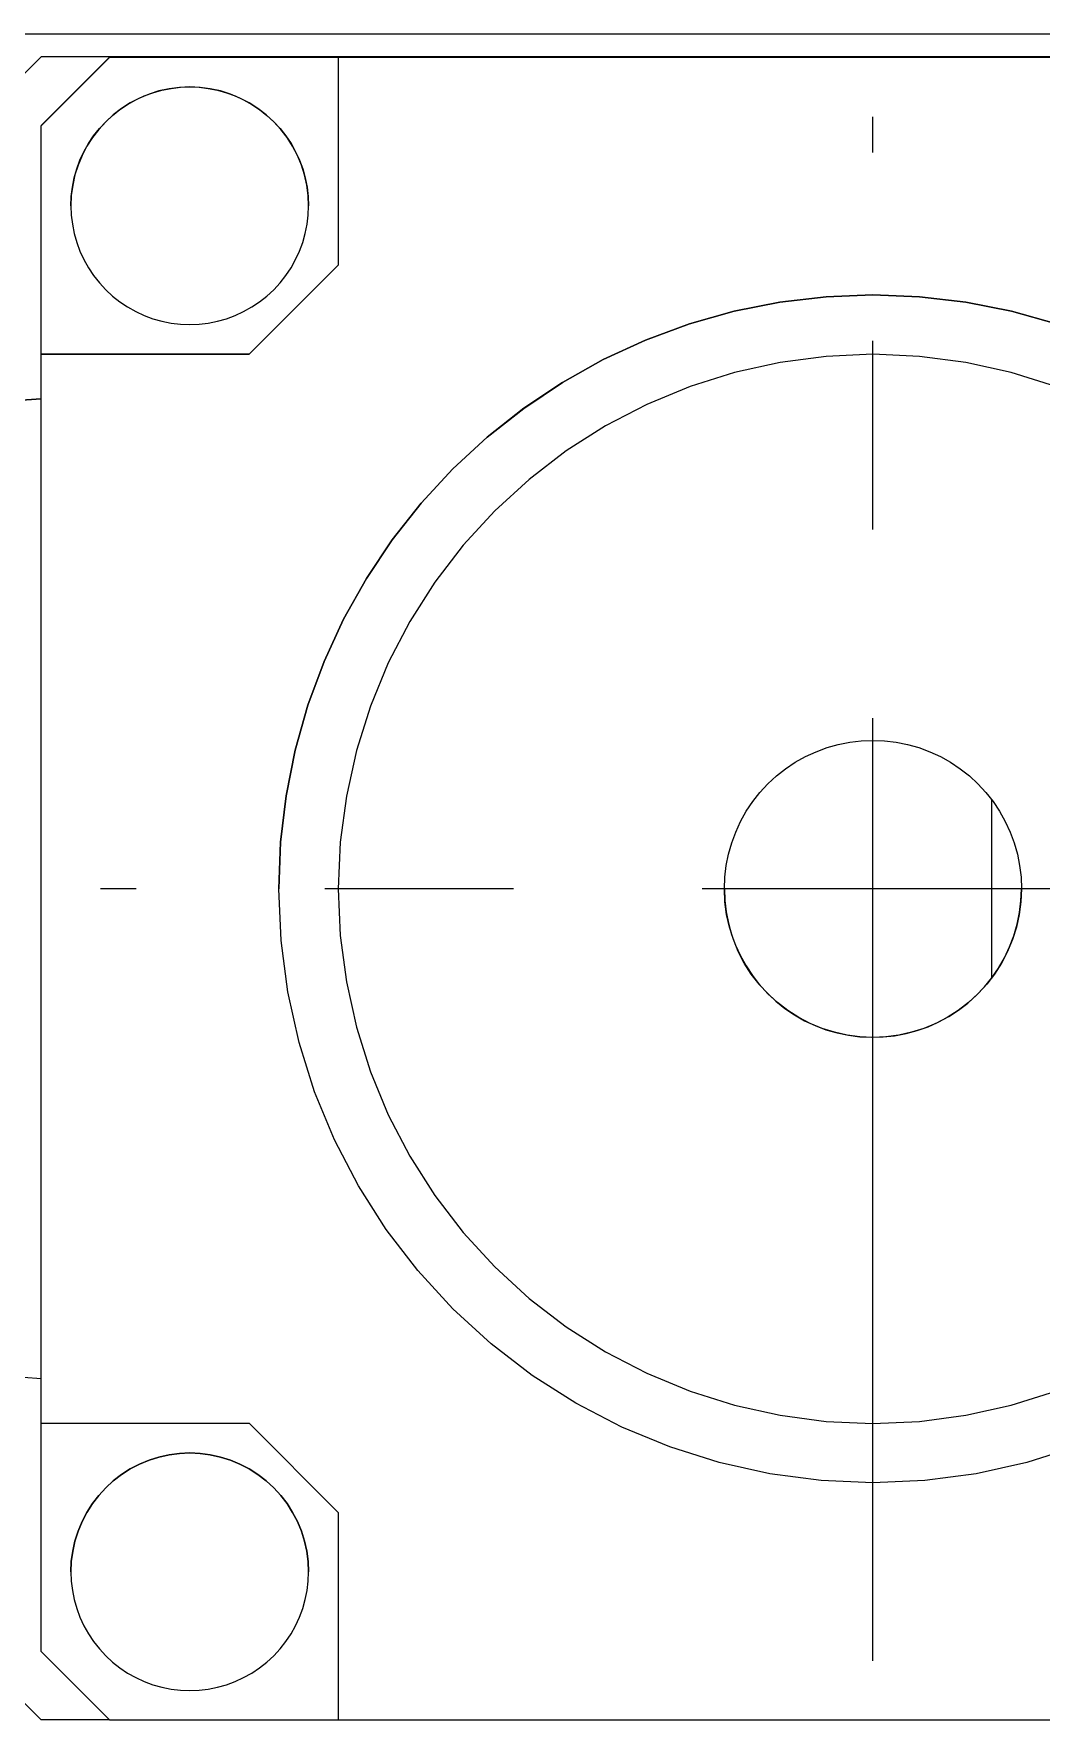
# Model space of a CAD drawing. Extents: x 0 to 701, y -8 to 617.
# Drawn here: x 299.77 to 316.73, y 281.85 to 310.24 of the extents above; entities that cross this region are included whole.
import ezdxf

# ---------------------------------------------------------------- set-up
doc = ezdxf.new("R2010")
doc.units = 0
doc.header["$LTSCALE"] = 0.5
doc.linetypes.add('CENTER', pattern=[50.8, 31.75, -6.35, 6.35, -6.35])
doc.layers.add('MSM_CENTER', color=1, linetype='CENTER')
doc.layers.add('MSM_CONTINUOUS', color=7, linetype='CONTINUOUS')

msp = doc.modelspace()

# ---------------------------------------------------------------- linework, layer by layer
at = {"layer": 'MSM_CENTER'}
for p, q in [((313.893841, 282.84726), (313.893841, 308.847259)), ((326.893841, 295.84726), (300.893841, 295.84726))]:
    msp.add_line(p, q, dxfattribs=at)
at = {"layer": 'MSM_CONTINUOUS'}
for p, q in [((294.893841, 310.244521), (332.893841, 310.244521)), ((298.893841, 308.856287), (299.893841, 309.856287)), ((299.893841, 309.855877), (298.893841, 308.855877)), ((299.893841, 309.856287), (299.893841, 309.855877)), ((304.993841, 309.856287), (299.893841, 309.856287)), ((299.893841, 308.701109), (301.048609, 309.855877)), ((301.048609, 309.855877), (299.893841, 309.855877)), ((301.048609, 309.854919), (299.893841, 308.700152)), ((301.048609, 309.849858), (299.893841, 308.695091)), ((299.893841, 308.694339), (301.048609, 309.849106)), ((301.048609, 309.855877), (301.048609, 309.854926)), ((301.048609, 309.855877), (326.739074, 309.855876)), ((301.048609, 309.854919), (301.048609, 309.849865)), ((326.739074, 309.854919), (301.048609, 309.854919)), ((301.048609, 309.849858), (301.048609, 309.849106)), ((326.739074, 309.849858), (301.048609, 309.849858)), ((301.048609, 309.849106), (304.893841, 309.849106)), ((304.893841, 309.849106), (304.893841, 306.348833)), ((304.893841, 309.848832), (322.893841, 309.848832)), ((304.993841, 309.858749), (305.493841, 309.858817)), ((304.993841, 309.858749), (304.993841, 309.856287)), ((305.493841, 309.858817), (322.293841, 309.858817)), ((301.628474, 309.196865), (301.775807, 309.251219)), ((301.876203, 309.280753), (301.709801, 309.228286)), ((301.775807, 309.251219), (301.926951, 309.293846)), ((302.046545, 309.318516), (301.876203, 309.280753)), ((301.926951, 309.293846), (302.080972, 309.324483)), ((302.21953, 309.34129), (302.046545, 309.318516)), ((302.080972, 309.324483), (302.236923, 309.342941)), ((302.393841, 309.348901), (302.21953, 309.34129)), ((302.236923, 309.342941), (302.393841, 309.349106)), ((302.393841, 309.349106), (302.550759, 309.342941)), ((302.568153, 309.34129), (302.393841, 309.348901)), ((302.550759, 309.342941), (302.70671, 309.324483)), ((302.741138, 309.318516), (302.568153, 309.34129)), ((302.70671, 309.324483), (302.860732, 309.293846)), ((302.911479, 309.280753), (302.741138, 309.318516)), ((302.860732, 309.293846), (303.011875, 309.251219)), ((303.077882, 309.228286), (302.911479, 309.280753)), ((303.011875, 309.251219), (303.159208, 309.196865)), ((301.094945, 308.869918), (301.218271, 308.96714)), ((301.246688, 308.987205), (301.108266, 308.88099)), ((301.218271, 308.96714), (301.348844, 309.054386)), ((301.393841, 309.080952), (301.246688, 308.987205)), ((301.348844, 309.054386), (301.48586, 309.131119)), ((301.548605, 309.161516), (301.393841, 309.080952)), ((301.48586, 309.131119), (301.628474, 309.196865)), ((301.709801, 309.228286), (301.548605, 309.161516)), ((303.239078, 309.161516), (303.077882, 309.228286)), ((303.159208, 309.196865), (303.301822, 309.131119)), ((303.393841, 309.080952), (303.239078, 309.161516)), ((303.301822, 309.131119), (303.438838, 309.054386)), ((303.540994, 308.987205), (303.393841, 309.080952)), ((303.438838, 309.054386), (303.569412, 308.96714)), ((303.679417, 308.88099), (303.540994, 308.987205)), ((303.569412, 308.96714), (303.692737, 308.869918)), ((299.893841, 308.701109), (299.893841, 308.700159)), ((299.893841, 283.003874), (299.893841, 308.695091)), ((300.979628, 308.763114), (300.861752, 308.634476)), ((300.873029, 308.648002), (300.979628, 308.76332)), ((301.108266, 308.88099), (300.979628, 308.763114)), ((300.979628, 308.76332), (301.094945, 308.869918)), ((303.808055, 308.763114), (303.679417, 308.88099)), ((303.692737, 308.869918), (303.808055, 308.76332)), ((303.808055, 308.76332), (303.914653, 308.648002)), ((303.92593, 308.634476), (303.808055, 308.763114)), ((300.611828, 308.257087), (300.688561, 308.394103)), ((300.755537, 308.496054), (300.66179, 308.348901)), ((300.688561, 308.394103), (300.775807, 308.524677)), ((300.861752, 308.634476), (300.755537, 308.496054)), ((300.775807, 308.524677), (300.873029, 308.648002)), ((303.914653, 308.648002), (304.011875, 308.524677)), ((304.032145, 308.496054), (303.92593, 308.634476)), ((304.011875, 308.524677), (304.099122, 308.394103)), ((304.125892, 308.348901), (304.032145, 308.496054)), ((304.099122, 308.394103), (304.175854, 308.257087)), ((300.491728, 307.96714), (300.546082, 308.114473)), ((300.581226, 308.194137), (300.514456, 308.032941)), ((300.546082, 308.114473), (300.611828, 308.257087)), ((300.66179, 308.348901), (300.581226, 308.194137)), ((304.206457, 308.194137), (304.125892, 308.348901)), ((304.175854, 308.257087), (304.2416, 308.114473)), ((304.273227, 308.032941), (304.206457, 308.194137)), ((304.2416, 308.114473), (304.295954, 307.96714)), ((300.418465, 307.661975), (300.449101, 307.815997)), ((300.46199, 307.866539), (300.424226, 307.696197)), ((300.449101, 307.815997), (300.491728, 307.96714)), ((300.514456, 308.032941), (300.46199, 307.866539)), ((304.325693, 307.866539), (304.273227, 308.032941)), ((304.295954, 307.96714), (304.338581, 307.815997)), ((304.363457, 307.696197), (304.325693, 307.866539)), ((304.338581, 307.815997), (304.369218, 307.661975)), ((300.400007, 307.506024), (300.418465, 307.661975)), ((300.424226, 307.696197), (300.401452, 307.523212)), ((304.386231, 307.523212), (304.363457, 307.696197)), ((304.369218, 307.661975), (304.387676, 307.506024)), ((300.401452, 307.523212), (300.393841, 307.348901)), ((300.393841, 307.349106), (300.400007, 307.506024)), ((300.393841, 307.348901), (300.393841, 307.349106)), ((300.393841, 307.348901), (300.400007, 307.191983)), ((304.393841, 307.348901), (304.386231, 307.523212)), ((304.387676, 307.506024), (304.393841, 307.349106)), ((304.387676, 307.191983), (304.393841, 307.348901)), ((304.393841, 307.349106), (304.393841, 307.348901)), ((300.400007, 307.191983), (300.418465, 307.036032)), ((300.418465, 307.036032), (300.449101, 306.88201)), ((304.338581, 306.88201), (304.369218, 307.036032)), ((304.369218, 307.036032), (304.387676, 307.191983)), ((300.449101, 306.88201), (300.491728, 306.730867)), ((300.491728, 306.730867), (300.546082, 306.583534)), ((304.2416, 306.583534), (304.295954, 306.730867)), ((304.295954, 306.730867), (304.338581, 306.88201)), ((300.546082, 306.583534), (300.611828, 306.44092)), ((300.611828, 306.44092), (300.688561, 306.303904)), ((304.099122, 306.303904), (304.175854, 306.44092)), ((304.175854, 306.44092), (304.2416, 306.583534)), ((300.688561, 306.303904), (300.775807, 306.17333)), ((300.775807, 306.17333), (300.873029, 306.050005)), ((303.393841, 304.849106), (304.893841, 306.349106)), ((304.893841, 306.348833), (303.393841, 304.848833)), ((303.914653, 306.050005), (304.011875, 306.17333)), ((304.011875, 306.17333), (304.099122, 306.303904)), ((300.873029, 306.050005), (300.979628, 305.934687)), ((300.979628, 305.934687), (301.094945, 305.828089)), ((301.094945, 305.828089), (301.218271, 305.730867)), ((303.569412, 305.730867), (303.692737, 305.828089)), ((303.692737, 305.828089), (303.808055, 305.934687)), ((303.808055, 305.934687), (303.914653, 306.050005)), ((313.893841, 305.847943), (313.10925, 305.817117)), ((313.10925, 305.816433), (313.893841, 305.847259)), ((314.678432, 305.817117), (313.893841, 305.847943)), ((313.893841, 305.847259), (314.678432, 305.816433)), ((301.218271, 305.730867), (301.348844, 305.643621)), ((301.348844, 305.643621), (301.48586, 305.566888)), ((301.48586, 305.566888), (301.628474, 305.501142)), ((303.159208, 305.501142), (303.301822, 305.566888)), ((303.301822, 305.566888), (303.438838, 305.643621)), ((303.438838, 305.643621), (303.569412, 305.730867)), ((311.559388, 305.571643), (310.803671, 305.358509)), ((310.803671, 305.357825), (311.559388, 305.570959)), ((312.329497, 305.724827), (311.559388, 305.571643)), ((311.559388, 305.570959), (312.329497, 305.724143)), ((313.10925, 305.817117), (312.329497, 305.724827)), ((312.329497, 305.724143), (313.10925, 305.816433)), ((315.458186, 305.724827), (314.678432, 305.817117)), ((314.678432, 305.816433), (315.458186, 305.724143)), ((316.228295, 305.571643), (315.458186, 305.724827)), ((315.458186, 305.724143), (316.228295, 305.570959)), ((316.984011, 305.358509), (316.228295, 305.571643)), ((316.228295, 305.570959), (316.984011, 305.357825)), ((301.628474, 305.501142), (301.775807, 305.446788)), ((301.775807, 305.446788), (301.926951, 305.404161)), ((301.926951, 305.404161), (302.080972, 305.373524)), ((302.080972, 305.373524), (302.236923, 305.355066)), ((302.236923, 305.355066), (302.393841, 305.348901)), ((302.393841, 305.348901), (302.550759, 305.355066)), ((302.550759, 305.355066), (302.70671, 305.373524)), ((302.70671, 305.373524), (302.860732, 305.404161)), ((302.860732, 305.404161), (303.011875, 305.446788)), ((303.011875, 305.446788), (303.159208, 305.501142)), ((310.803671, 305.358509), (310.067007, 305.086739)), ((310.067007, 305.086055), (310.803671, 305.357825)), ((310.067007, 305.086739), (309.353936, 304.758009)), ((309.353936, 304.757325), (310.067007, 305.086055)), ((299.893841, 304.849106), (303.393841, 304.849106)), ((303.393841, 304.848833), (299.893841, 304.848833)), ((303.393841, 304.848833), (303.393841, 304.849106)), ((309.353936, 304.758009), (308.668856, 304.374345)), ((308.668856, 304.373661), (309.353936, 304.757325)), ((312.331008, 304.710393), (311.56447, 304.540455)), ((313.10944, 304.812875), (312.331008, 304.710393)), ((313.893841, 304.847123), (313.10944, 304.812875)), ((314.678243, 304.812875), (313.893841, 304.847123)), ((315.456675, 304.710392), (314.678243, 304.812875)), ((316.223213, 304.540455), (315.456675, 304.710392)), ((311.56447, 304.540455), (310.81566, 304.304356)), ((316.972023, 304.304356), (316.223213, 304.540455)), ((308.668856, 304.374345), (308.015989, 303.938113)), ((308.015989, 303.937429), (308.668856, 304.373661)), ((310.81566, 304.304356), (310.090277, 304.003893)), ((295.172914, 303.769739), (299.893841, 304.099858)), ((299.893841, 304.098969), (295.172914, 303.76885)), ((299.593841, 304.077882), (299.893841, 304.09886)), ((308.015989, 303.938113), (307.399361, 303.452003)), ((307.399361, 303.451319), (308.015989, 303.937429)), ((310.090277, 304.003893), (309.393841, 303.641351)), ((309.393841, 303.641351), (308.731653, 303.219491)), ((307.399361, 303.452003), (306.822773, 302.919011)), ((306.822773, 302.918327), (307.399361, 303.451319)), ((308.731653, 303.219491), (308.108753, 302.741523)), ((306.822773, 302.919011), (306.289782, 302.342424)), ((306.289782, 302.34174), (306.822773, 302.918327)), ((308.108753, 302.741523), (307.52988, 302.211084)), ((306.289782, 302.342424), (305.803671, 301.725796)), ((305.803671, 301.725112), (306.289782, 302.34174)), ((307.52988, 302.211084), (306.999441, 301.632211)), ((305.803671, 301.725796), (305.36744, 301.072929)), ((305.36744, 301.072245), (305.803671, 301.725112)), ((306.999441, 301.632211), (306.521473, 301.009311)), ((305.36744, 301.072929), (304.983776, 300.387848)), ((304.983776, 300.387165), (305.36744, 301.072245)), ((306.521473, 301.009311), (306.099613, 300.347123)), ((304.983776, 300.387848), (304.655046, 299.674778)), ((304.655046, 299.674094), (304.983776, 300.387165)), ((306.099613, 300.347123), (305.737071, 299.650687)), ((304.655046, 299.674778), (304.383276, 298.938113)), ((304.383276, 298.93743), (304.655046, 299.674094)), ((305.737071, 299.650687), (305.436608, 298.925304)), ((304.383276, 298.938113), (304.170142, 298.182397)), ((304.170142, 298.181713), (304.383276, 298.93743)), ((305.436608, 298.925304), (305.200509, 298.176494)), ((304.170142, 298.182397), (304.016958, 297.412288)), ((304.016958, 297.411604), (304.170142, 298.181713)), ((305.200509, 298.176494), (305.030571, 297.409956)), ((312.758865, 298.074639), (312.937133, 298.156822)), ((312.937133, 298.156822), (313.121299, 298.224764)), ((313.121299, 298.224764), (313.310228, 298.278048)), ((313.310228, 298.278048), (313.502755, 298.316344)), ((313.502755, 298.316344), (313.697693, 298.339416)), ((313.697693, 298.339416), (313.893841, 298.347123)), ((313.893841, 298.347123), (314.089989, 298.339416)), ((314.089989, 298.339416), (314.284927, 298.316344)), ((314.284927, 298.316344), (314.477455, 298.278048)), ((314.477455, 298.278048), (314.666384, 298.224764)), ((314.666384, 298.224764), (314.85055, 298.156822)), ((314.85055, 298.156822), (315.028817, 298.074639)), ((312.424378, 297.869665), (312.587595, 297.978723)), ((312.587595, 297.978723), (312.758865, 298.074639)), ((315.028817, 298.074639), (315.200088, 297.978723)), ((315.200088, 297.978723), (315.363304, 297.869665)), ((311.992826, 297.470743), (312.126074, 297.61489)), ((312.126074, 297.61489), (312.270221, 297.748138)), ((312.270221, 297.748138), (312.424378, 297.869665)), ((315.363304, 297.869665), (315.517461, 297.748138)), ((315.517461, 297.748138), (315.661608, 297.61489)), ((315.661608, 297.61489), (315.794856, 297.470743)), ((304.016958, 297.412288), (303.924668, 296.632534)), ((303.924668, 296.631851), (304.016958, 297.411604)), ((305.030571, 297.409956), (304.928089, 296.631525)), ((311.762241, 297.153369), (311.871299, 297.316586)), ((311.871299, 297.316586), (311.992826, 297.470743)), ((315.794856, 297.470743), (315.916384, 297.316586)), ((315.893841, 294.347465), (315.893841, 297.347123)), ((315.916384, 297.316586), (316.025442, 297.153369)), ((311.666325, 296.982099), (311.762241, 297.153369)), ((316.025442, 297.153369), (316.121357, 296.982099)), ((311.5162, 296.619665), (311.584142, 296.803831)), ((311.584142, 296.803831), (311.666325, 296.982099)), ((316.121357, 296.982099), (316.20354, 296.803831)), ((316.20354, 296.803831), (316.271482, 296.619665)), ((303.924668, 296.632534), (303.893841, 295.847944)), ((303.893841, 295.84726), (303.924668, 296.631851)), ((304.928089, 296.631525), (304.893841, 295.847123)), ((311.462916, 296.430736), (311.5162, 296.619665)), ((316.271482, 296.619665), (316.324766, 296.430736)), ((311.401548, 296.043271), (311.42462, 296.238209)), ((311.42462, 296.238209), (311.462916, 296.430736)), ((316.324766, 296.430736), (316.363062, 296.238209)), ((316.363062, 296.238209), (316.386135, 296.043271)), ((311.393841, 295.847123), (311.401548, 296.043271)), ((316.386135, 296.043271), (316.393841, 295.847123)), ((303.893841, 295.847944), (303.893841, 295.84726)), ((303.931894, 294.975702), (303.893841, 295.84726)), ((304.893841, 295.847123), (304.928089, 295.062721)), ((311.393841, 295.847465), (311.401455, 295.6525)), ((311.403354, 295.629233), (311.393841, 295.847123)), ((311.401455, 295.6525), (311.42425, 295.458722)), ((311.431822, 295.413002), (311.403354, 295.629233)), ((316.384328, 295.629233), (316.355861, 295.413002)), ((316.36156, 295.448309), (316.385758, 295.647887)), ((316.393841, 295.847123), (316.384328, 295.629233)), ((316.385758, 295.647887), (316.393841, 295.848764)), ((311.42425, 295.458722), (311.462088, 295.267312)), ((311.479027, 295.200075), (311.431822, 295.413002)), ((316.355861, 295.413002), (316.308656, 295.200075)), ((316.321404, 295.25132), (316.36156, 295.448309)), ((304.928089, 295.062721), (305.030571, 294.284289)), ((311.462088, 295.267312), (311.514738, 295.079436)), ((311.54461, 294.992072), (311.479027, 295.200075)), ((311.514738, 295.079436), (311.581879, 294.896238)), ((316.194358, 294.870182), (316.265549, 295.058195)), ((316.308656, 295.200075), (316.243073, 294.992072)), ((316.265549, 295.058195), (316.321404, 295.25132)), ((304.045764, 294.110778), (303.931894, 294.975702)), ((311.628072, 294.790577), (311.54461, 294.992072)), ((311.581879, 294.896238), (311.663103, 294.718834)), ((311.728778, 294.597123), (311.628072, 294.790577)), ((316.159611, 294.790577), (316.058905, 294.597123)), ((316.108289, 294.688497), (316.194358, 294.870182)), ((316.243073, 294.992072), (316.159611, 294.790577)), ((311.663103, 294.718834), (311.757914, 294.548305)), ((311.845961, 294.413182), (311.728778, 294.597123)), ((311.757914, 294.548305), (311.865736, 294.385689)), ((315.893841, 294.348764), (316.007901, 294.514316)), ((316.058905, 294.597123), (315.941721, 294.413182)), ((316.007901, 294.514316), (316.108289, 294.688497)), ((305.030571, 294.284289), (305.200509, 293.517751)), ((311.97873, 294.240154), (311.845961, 294.413182)), ((311.865736, 294.385689), (311.985911, 294.231977)), ((312.126074, 294.079356), (311.97873, 294.240154)), ((311.985911, 294.231977), (312.117707, 294.088105)), ((315.636268, 294.054716), (315.770771, 294.196061)), ((315.808952, 294.240154), (315.661608, 294.079356)), ((315.770771, 294.196061), (315.893841, 294.347465)), ((315.941721, 294.413182), (315.808952, 294.240154)), ((304.234583, 293.259069), (304.045764, 294.110778)), ((312.117707, 294.088105), (312.260322, 293.954949)), ((312.286872, 293.932012), (312.126074, 294.079356)), ((312.260322, 293.954949), (312.412887, 293.833321)), ((312.4599, 293.799243), (312.286872, 293.932012)), ((315.50081, 293.932012), (315.327782, 293.799243)), ((315.336306, 293.80558), (315.491152, 293.924291)), ((315.491152, 293.924291), (315.636268, 294.054716)), ((315.661608, 294.079356), (315.50081, 293.932012)), ((312.412887, 293.833321), (312.574472, 293.723962)), ((312.643841, 293.682059), (312.4599, 293.799243)), ((312.574472, 293.723962), (312.744094, 293.627537)), ((312.837296, 293.581353), (312.643841, 293.682059)), ((312.744094, 293.627537), (312.920719, 293.544633)), ((315.143841, 293.682059), (314.950387, 293.581353)), ((315.001253, 293.606117), (315.172675, 293.699306)), ((315.327782, 293.799243), (315.143841, 293.682059)), ((315.172675, 293.699306), (315.336306, 293.80558)), ((305.200509, 293.517751), (305.436608, 292.768942)), ((313.038791, 293.497891), (312.837296, 293.581353)), ((312.920719, 293.544633), (313.103272, 293.475757)), ((313.246794, 293.432308), (313.038791, 293.497891)), ((313.103272, 293.475757), (313.29064, 293.421326)), ((313.459721, 293.385103), (313.246794, 293.432308)), ((313.29064, 293.421326), (313.481682, 293.381674)), ((313.675952, 293.356636), (313.459721, 293.385103)), ((313.481682, 293.381674), (313.675235, 293.357041)), ((313.675235, 293.357041), (313.870119, 293.347577)), ((313.893841, 293.347123), (313.675952, 293.356636)), ((313.870119, 293.347577), (314.065147, 293.353341)), ((314.111731, 293.356636), (313.893841, 293.347123)), ((314.065147, 293.353341), (314.259133, 293.374296)), ((314.327962, 293.385103), (314.111731, 293.356636)), ((314.259133, 293.374296), (314.450893, 293.410316)), ((314.540889, 293.432308), (314.327962, 293.385103)), ((314.450893, 293.410316), (314.63926, 293.461181)), ((314.748892, 293.497891), (314.540889, 293.432308)), ((314.63926, 293.461181), (314.823087, 293.526581)), ((314.950387, 293.581353), (314.748892, 293.497891)), ((314.823087, 293.526581), (315.001253, 293.606117)), ((304.496915, 292.427058), (304.234583, 293.259069)), ((305.436608, 292.768942), (305.737071, 292.043559)), ((304.830763, 291.621077), (304.496915, 292.427058)), ((305.737071, 292.043559), (306.099613, 291.347123)), ((305.233587, 290.84726), (304.830763, 291.621077)), ((306.099613, 291.347123), (306.521473, 290.684935)), ((305.702321, 290.111495), (305.233587, 290.84726)), ((306.521473, 290.684935), (306.999441, 290.062034)), ((306.233397, 289.419384), (305.702321, 290.111495)), ((306.999441, 290.062034), (307.52988, 289.483162)), ((306.822773, 288.776192), (306.233397, 289.419384)), ((307.52988, 289.483162), (308.108753, 288.952723)), ((308.108753, 288.952723), (308.731653, 288.474755)), ((307.465965, 288.186815), (306.822773, 288.776192)), ((308.731653, 288.474755), (309.393841, 288.052894)), ((308.158077, 287.655739), (307.465965, 288.186815)), ((309.393841, 288.052894), (310.090277, 287.690353)), ((308.893841, 287.187006), (308.158077, 287.655739)), ((310.090277, 287.690353), (310.81566, 287.389889)), ((299.893841, 287.59886), (299.593841, 287.619838)), ((310.81566, 287.389889), (311.56447, 287.15379)), ((316.223213, 287.15379), (316.972022, 287.389889)), ((309.667659, 286.784182), (308.893841, 287.187006)), ((311.56447, 287.15379), (312.331008, 286.983853)), ((315.456675, 286.983853), (316.223213, 287.15379)), ((299.893841, 286.848833), (303.393841, 286.848833)), ((303.393841, 286.848833), (304.893841, 285.348833)), ((312.331008, 286.983853), (313.109439, 286.881371)), ((313.109439, 286.881371), (313.893841, 286.847123)), ((313.893841, 286.847123), (314.678243, 286.881371)), ((314.678243, 286.881371), (315.456675, 286.983853)), ((310.47364, 286.450333), (309.667659, 286.784182)), ((301.709801, 286.228492), (301.876203, 286.280958)), ((301.876203, 286.280753), (301.709801, 286.228286)), ((301.876203, 286.280958), (302.046545, 286.318722)), ((302.046545, 286.318517), (301.876203, 286.280753)), ((302.046545, 286.318722), (302.21953, 286.341496)), ((302.21953, 286.341291), (302.046545, 286.318517)), ((302.21953, 286.341496), (302.393841, 286.349106)), ((302.393841, 286.348901), (302.21953, 286.341291)), ((302.393841, 286.349106), (302.568153, 286.341496)), ((302.568153, 286.341291), (302.393841, 286.348901)), ((302.568153, 286.341496), (302.741137, 286.318722)), ((302.741137, 286.318517), (302.568153, 286.341291)), ((302.741137, 286.318722), (302.911479, 286.280958)), ((302.911479, 286.280753), (302.741137, 286.318517)), ((302.911479, 286.280958), (303.077881, 286.228492)), ((303.077881, 286.228286), (302.911479, 286.280753)), ((311.305651, 286.188001), (310.47364, 286.450333)), ((317.314043, 286.450333), (316.482032, 286.188001)), ((301.108266, 285.881195), (301.246688, 285.98741)), ((301.246688, 285.987205), (301.108266, 285.88099)), ((301.246688, 285.98741), (301.393841, 286.081157)), ((301.393841, 286.080952), (301.246688, 285.987205)), ((301.393841, 286.081157), (301.548605, 286.161722)), ((301.548605, 286.161517), (301.393841, 286.080952)), ((301.548605, 286.161722), (301.709801, 286.228492)), ((301.709801, 286.228286), (301.548605, 286.161517)), ((303.077881, 286.228492), (303.239078, 286.161722)), ((303.239078, 286.161517), (303.077881, 286.228286)), ((303.239078, 286.161722), (303.393841, 286.081157)), ((303.393841, 286.080952), (303.239078, 286.161517)), ((303.393841, 286.081157), (303.540994, 285.98741)), ((303.540994, 285.987205), (303.393841, 286.080952)), ((303.540994, 285.98741), (303.679416, 285.881195)), ((303.679416, 285.88099), (303.540994, 285.987205)), ((312.157359, 285.999182), (311.305651, 286.188001)), ((313.022284, 285.885313), (312.157359, 285.999182)), ((315.630323, 285.999182), (314.765399, 285.885313)), ((316.482032, 286.188001), (315.630323, 285.999182)), ((300.861752, 285.634682), (300.979628, 285.76332)), ((300.979628, 285.763115), (300.861752, 285.634476)), ((300.979628, 285.76332), (301.108266, 285.881195)), ((301.108266, 285.88099), (300.979628, 285.763115)), ((303.679416, 285.881195), (303.808055, 285.76332)), ((303.808055, 285.763115), (303.679416, 285.88099)), ((303.808055, 285.76332), (303.92593, 285.634682)), ((303.92593, 285.634476), (303.808055, 285.763115)), ((313.893841, 285.84726), (313.022284, 285.885313)), ((314.765399, 285.885313), (313.893841, 285.84726)), ((300.66179, 285.349106), (300.755537, 285.496259)), ((300.755537, 285.496054), (300.66179, 285.348901)), ((300.755537, 285.496259), (300.861752, 285.634682)), ((300.861752, 285.634476), (300.755537, 285.496054)), ((303.92593, 285.634682), (304.032145, 285.496259)), ((304.032145, 285.496054), (303.92593, 285.634476)), ((304.032145, 285.496259), (304.125892, 285.349106)), ((304.125892, 285.348901), (304.032145, 285.496054)), ((300.514456, 285.033147), (300.581226, 285.194343)), ((300.581226, 285.194138), (300.514456, 285.032941)), ((300.581226, 285.194343), (300.66179, 285.349106)), ((300.66179, 285.348901), (300.581226, 285.194138)), ((304.125892, 285.349106), (304.206457, 285.194343)), ((304.206457, 285.194138), (304.125892, 285.348901)), ((304.206457, 285.194343), (304.273226, 285.033147)), ((304.273226, 285.032941), (304.206457, 285.194138)), ((304.893841, 285.348833), (304.893841, 281.848833)), ((300.424226, 284.696403), (300.461989, 284.866744)), ((300.461989, 284.866539), (300.424226, 284.696198)), ((300.461989, 284.866744), (300.514456, 285.033147)), ((300.514456, 285.032941), (300.461989, 284.866539)), ((304.273226, 285.033147), (304.325693, 284.866744)), ((304.325693, 284.866539), (304.273226, 285.032941)), ((304.325693, 284.866744), (304.363457, 284.696403)), ((304.363457, 284.696197), (304.325693, 284.866539)), ((300.401452, 284.523418), (300.424226, 284.696403)), ((300.424226, 284.696198), (300.401452, 284.523213)), ((304.363457, 284.696403), (304.38623, 284.523418)), ((304.38623, 284.523213), (304.363457, 284.696197)), ((300.393841, 284.349106), (300.401452, 284.523418)), ((300.401452, 284.523213), (300.393841, 284.348901)), ((300.393841, 284.348901), (300.393841, 284.349106)), ((300.393841, 284.348901), (300.400006, 284.191983)), ((304.38623, 284.523418), (304.393841, 284.349106)), ((304.393841, 284.348901), (304.38623, 284.523213)), ((304.387676, 284.191983), (304.393841, 284.348901)), ((304.393841, 284.349106), (304.393841, 284.348901)), ((300.400006, 284.191983), (300.418464, 284.036032)), ((300.418464, 284.036032), (300.449101, 283.88201)), ((304.338581, 283.88201), (304.369218, 284.036032)), ((304.369218, 284.036032), (304.387676, 284.191983)), ((300.449101, 283.88201), (300.491728, 283.730867)), ((300.491728, 283.730867), (300.546082, 283.583534)), ((304.2416, 283.583534), (304.295954, 283.730867)), ((304.295954, 283.730867), (304.338581, 283.88201)), ((300.546082, 283.583534), (300.611828, 283.44092)), ((300.611828, 283.44092), (300.688561, 283.303904)), ((304.099121, 283.303904), (304.175854, 283.44092)), ((304.175854, 283.44092), (304.2416, 283.583534)), ((300.688561, 283.303904), (300.775807, 283.173331)), ((300.775807, 283.173331), (300.873029, 283.050005)), ((303.914653, 283.050005), (304.011875, 283.173331)), ((304.011875, 283.173331), (304.099121, 283.303904)), ((298.893841, 282.855877), (299.893841, 281.855877)), ((301.048608, 281.849106), (299.893841, 283.003874)), ((300.873029, 283.050005), (300.979628, 282.934688)), ((300.979628, 282.934688), (301.094945, 282.828089)), ((301.094945, 282.828089), (301.218271, 282.730867)), ((303.569412, 282.730867), (303.692737, 282.828089)), ((303.692737, 282.828089), (303.808055, 282.934688)), ((303.808055, 282.934688), (303.914653, 283.050005)), ((301.218271, 282.730867), (301.348844, 282.643621)), ((301.348844, 282.643621), (301.48586, 282.566888)), ((301.48586, 282.566888), (301.628474, 282.501142)), ((303.159208, 282.501142), (303.301822, 282.566888)), ((303.301822, 282.566888), (303.438838, 282.643621)), ((303.438838, 282.643621), (303.569412, 282.730867)), ((301.628474, 282.501142), (301.775807, 282.446788)), ((301.775807, 282.446788), (301.92695, 282.404161)), ((301.92695, 282.404161), (302.080972, 282.373524)), ((302.080972, 282.373524), (302.236923, 282.355066)), ((302.236923, 282.355066), (302.393841, 282.348901)), ((302.393841, 282.348901), (302.550759, 282.355066)), ((302.550759, 282.355066), (302.70671, 282.373524)), ((302.70671, 282.373524), (302.860732, 282.404161)), ((302.860732, 282.404161), (303.011875, 282.446788)), ((303.011875, 282.446788), (303.159208, 282.501142)), ((301.041233, 281.855877), (299.893841, 281.855877)), ((304.893841, 281.849106), (301.048608, 281.849106)), ((322.893841, 281.848833), (304.893841, 281.848833))]:
    msp.add_line(p, q, dxfattribs=at)

doc.saveas('drawing.dxf')
